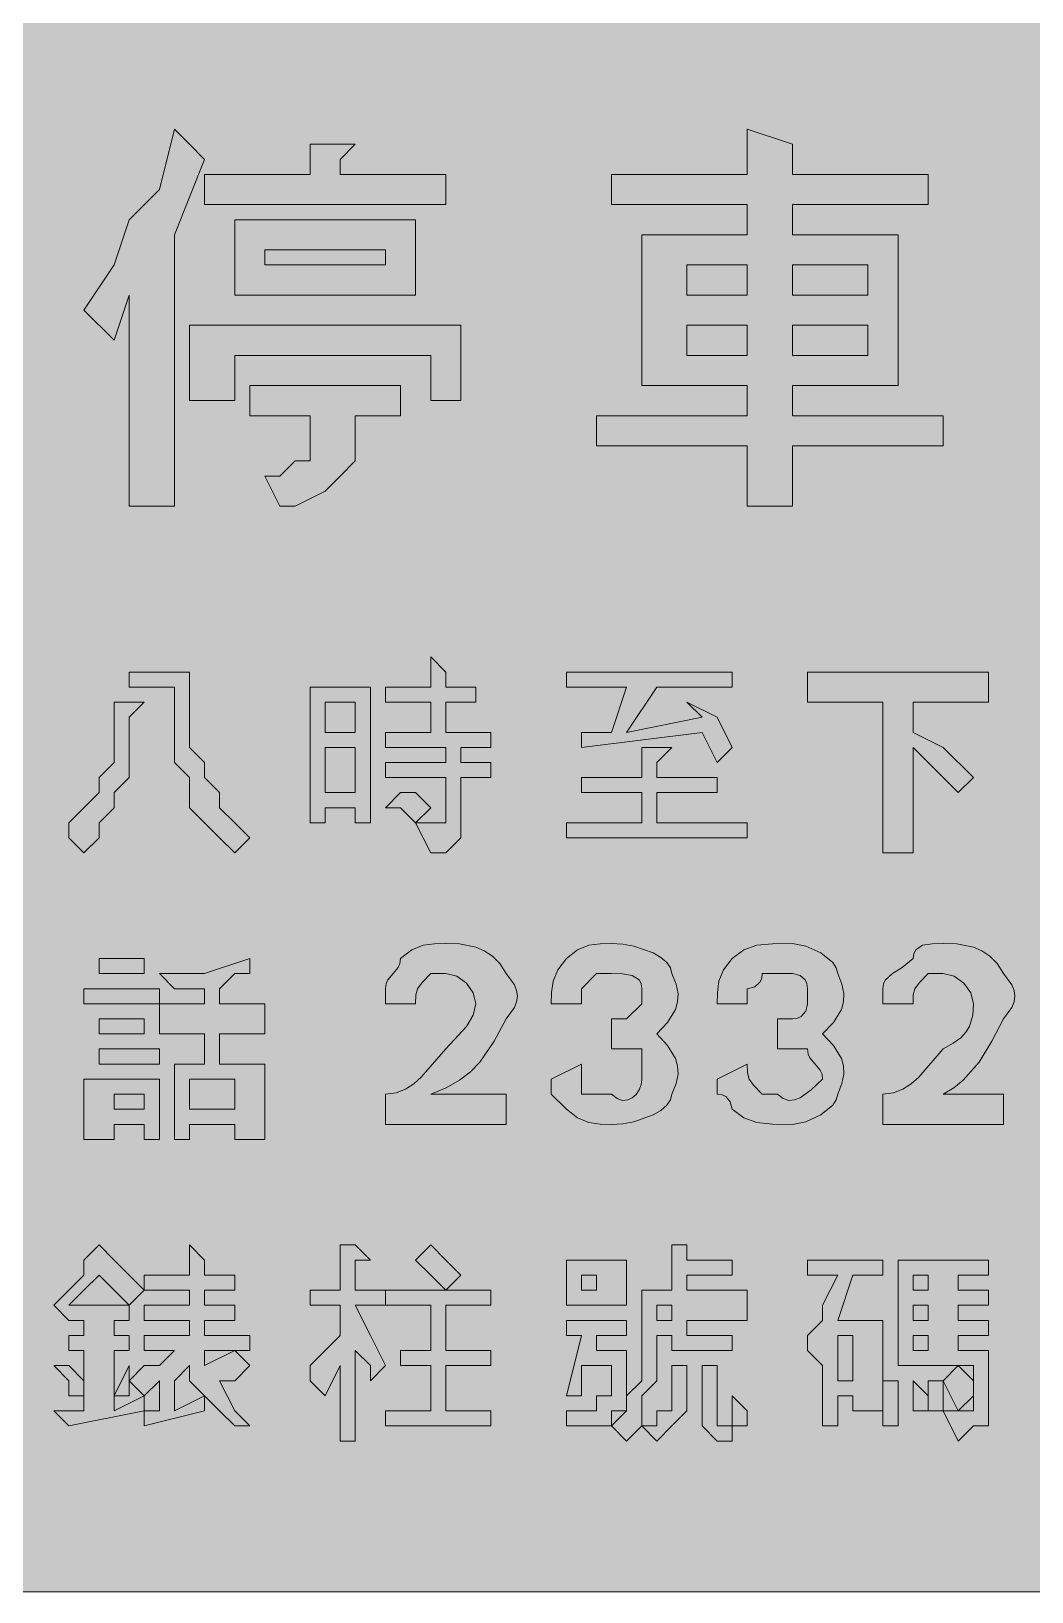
# Model space of a CAD drawing. Header units: metres. Extents: x 10 to 558, y 12 to 260.
# Drawn here: x 284 to 363.6, y 11.5 to 135.7 of the extents above; entities that cross this region are included whole.
import ezdxf

# ---------------------------------------------------------------- set-up
doc = ezdxf.new("R2010")
doc.units = ezdxf.units.M
doc.layers.add('FILL_BLUE_0000FF', color=7, linetype='Continuous', true_color=0x0000ff)
doc.layers.add('FILL_WHITE_FFFFFF', color=7, linetype='Continuous', true_color=0xffffff)

msp = doc.modelspace()

# ---------------------------------------------------------------- hatches: boundary and pattern name
at = {"layer": 'FILL_BLUE_0000FF', "true_color": 0x0000ff}
h = msp.add_hatch(color=7, dxfattribs=at)
h.dxf.hatch_style = 1
h.paths.add_polyline_path([(551.8, 259.87), (552.54, 259.71), (553.8, 259.17), (554.83, 258.4), (555.75, 257.52), (556.54, 257.02), (557.14, 256.43), (557.56, 255.79), (557.85, 255.12), (558.11, 253.81), (558.15, 252.72), (558.15, 18.72), (558.15, 16.32), (555.75, 13.92), (554.83, 13.04), (553.8, 12.27), (552.54, 11.73), (551.8, 11.57), (550.95, 11.52), (16.95, 11.52), (16.05, 11.54), (15.15, 11.67), (14.25, 12.03), (13.35, 12.72), (12.6, 12.87), (11.83, 13.23), (10.95, 13.92), (10.55, 14.42), (10.26, 15.01), (9.9, 16.32), (9.75, 18.72), (9.75, 252.72), (9.75, 255.12), (9.94, 256), (10.35, 256.77), (10.95, 257.52), (11.83, 258.23), (12.6, 258.72), (13.14, 259.21), (13.3, 259.52), (13.35, 259.92), (16.95, 259.92), (550.95, 259.92), (551.8, 259.87)])
at = {"layer": 'FILL_WHITE_FFFFFF', "true_color": 0xffffff}
h = msp.add_hatch(color=7, dxfattribs=at)
h.dxf.hatch_style = 1
h.paths.add_polyline_path([(295.35, 97.92), (291.75, 97.92), (291.75, 114.72), (290.55, 111.12), (288.15, 113.52), (290.55, 117.12), (291.75, 120.72), (294.15, 123.12), (295.35, 127.92), (296.55, 126.72), (297.75, 125.52), (295.35, 119.52), (295.35, 97.92)])
h = msp.add_hatch(color=7, dxfattribs=at)
h.dxf.hatch_style = 1
h.paths.add_polyline_path([(308.55, 126.72), (309.75, 126.72), (308.55, 125.52), (308.55, 124.32), (316.95, 124.32), (316.95, 121.92), (297.75, 121.92), (297.75, 124.32), (306.15, 124.32), (306.15, 126.72), (308.55, 126.72)])
h = msp.add_hatch(color=7, dxfattribs=at)
h.dxf.hatch_style = 1
h.paths.add_polyline_path([(344.55, 124.32), (355.35, 124.32), (355.35, 121.92), (344.55, 121.92), (344.55, 119.52), (352.95, 119.52), (352.95, 107.52), (344.55, 107.52), (344.55, 105.12), (356.55, 105.12), (356.55, 102.72), (344.55, 102.72), (344.55, 97.92), (340.95, 97.92), (340.95, 102.72), (328.95, 102.72), (328.95, 105.12), (340.95, 105.12), (340.95, 107.52), (332.55, 107.52), (332.55, 119.52), (340.95, 119.52), (340.95, 121.92), (330.15, 121.92), (330.15, 124.32), (340.95, 124.32), (340.95, 127.92), (344.55, 126.72), (344.55, 125.52), (344.55, 124.32)])
h.paths.add_polyline_path([(340.95, 114.72), (340.95, 117.12), (336.15, 117.12), (336.15, 114.72), (340.95, 114.72)], flags=16)
h.paths.add_polyline_path([(336.15, 109.92), (340.95, 109.92), (340.95, 112.32), (336.15, 112.32), (336.15, 109.92)], flags=16)
h.paths.add_polyline_path([(344.55, 117.12), (344.55, 114.72), (350.55, 114.72), (350.55, 117.12), (344.55, 117.12)], flags=16)
h.paths.add_polyline_path([(350.55, 112.32), (344.55, 112.32), (344.55, 109.92), (350.55, 109.92), (350.55, 112.32)], flags=16)
h = msp.add_hatch(color=7, dxfattribs=at)
h.dxf.hatch_style = 1
h.paths.add_polyline_path([(314.55, 114.72), (300.15, 114.72), (300.15, 120.72), (314.55, 120.72), (314.55, 114.72)])
h.paths.add_polyline_path([(312.15, 118.32), (302.55, 118.32), (302.55, 117.12), (312.15, 117.12), (312.15, 118.32)], flags=16)
h = msp.add_hatch(color=7, dxfattribs=at)
h.dxf.hatch_style = 1
h.paths.add_polyline_path([(318.15, 112.32), (318.15, 106.32), (315.75, 106.32), (315.75, 109.92), (300.15, 109.92), (300.15, 106.32), (296.55, 106.32), (296.55, 112.32), (318.15, 112.32)])
h = msp.add_hatch(color=7, dxfattribs=at)
h.dxf.hatch_style = 1
h.paths.add_polyline_path([(313.35, 107.52), (313.35, 105.12), (309.75, 105.12), (309.75, 102.72), (309.75, 101.52), (308.55, 100.32), (307.35, 99.12), (304.95, 97.92), (303.75, 97.92), (302.55, 100.32), (303.75, 100.32), (304.95, 101.52), (306.15, 101.52), (306.15, 102.72), (306.15, 105.12), (301.35, 105.12), (301.35, 107.52), (313.35, 107.52)])
h = msp.add_hatch(color=7, dxfattribs=at)
h.dxf.hatch_style = 1
h.paths.add_polyline_path([(315.75, 82.32), (312.15, 82.32), (312.15, 83.52), (315.75, 83.52), (315.75, 85.92), (316.95, 84.72), (316.95, 83.52), (319.35, 83.52), (319.35, 82.32), (316.95, 82.32), (316.95, 79.92), (320.55, 79.92), (320.55, 78.72), (318.15, 78.72), (318.15, 77.52), (320.55, 77.52), (320.55, 76.32), (318.15, 76.32), (318.15, 72.72), (318.15, 71.52), (316.95, 70.32), (315.75, 70.32), (314.55, 72.72), (315.75, 72.72), (316.95, 72.72), (316.95, 76.32), (312.15, 76.32), (312.15, 77.52), (316.95, 77.52), (316.95, 78.72), (312.15, 78.72), (312.15, 79.92), (315.75, 79.92), (315.75, 82.32)])
h = msp.add_hatch(color=7, dxfattribs=at)
h.dxf.hatch_style = 1
h.paths.add_polyline_path([(296.55, 84.72), (296.55, 82.32), (296.55, 79.92), (296.55, 78.72), (297.75, 77.52), (297.75, 76.32), (298.95, 75.12), (298.95, 73.92), (300.15, 72.72), (301.35, 71.52), (300.15, 70.32), (298.95, 71.52), (297.75, 72.72), (296.55, 73.92), (296.55, 76.32), (295.35, 77.52), (295.35, 78.72), (295.35, 79.92), (295.35, 81.12), (295.35, 83.52), (291.75, 83.52), (291.75, 84.72), (296.55, 84.72)])
h = msp.add_hatch(color=7, dxfattribs=at)
h.dxf.hatch_style = 1
h.paths.add_polyline_path([(326.55, 84.72), (339.75, 84.72), (339.75, 83.52), (333.75, 83.52), (331.35, 79.92), (337.35, 81.12), (336.15, 82.32), (338.55, 81.12), (339.75, 78.72), (338.55, 77.52), (337.35, 79.92), (327.75, 78.72), (327.75, 79.92), (330.15, 79.92), (331.35, 83.52), (326.55, 83.52), (326.55, 84.72)])
h = msp.add_hatch(color=7, dxfattribs=at)
h.dxf.hatch_style = 1
h.paths.add_polyline_path([(360.15, 84.72), (360.15, 82.32), (354.15, 82.32), (354.15, 79.92), (356.55, 78.72), (358.95, 76.32), (357.75, 75.12), (355.35, 77.52), (354.15, 78.72), (354.15, 70.32), (351.75, 70.32), (351.75, 82.32), (345.75, 82.32), (345.75, 84.72), (360.15, 84.72)])
h = msp.add_hatch(color=7, dxfattribs=at)
h.dxf.hatch_style = 1
h.paths.add_polyline_path([(309.75, 72.72), (309.75, 73.92), (307.35, 73.92), (307.35, 72.72), (306.15, 72.72), (306.15, 83.52), (310.95, 83.52), (310.95, 72.72), (309.75, 72.72)])
h.paths.add_polyline_path([(307.35, 82.32), (307.35, 79.92), (309.75, 79.92), (309.75, 82.32), (307.35, 82.32)], flags=16)
h.paths.add_polyline_path([(309.75, 78.72), (307.35, 78.72), (307.35, 75.12), (309.75, 75.12), (309.75, 78.72)], flags=16)
h = msp.add_hatch(color=7, dxfattribs=at)
h.dxf.hatch_style = 1
h.paths.add_polyline_path([(286.95, 72.72), (288.15, 73.92), (289.35, 75.12), (289.35, 76.32), (290.55, 77.52), (290.55, 78.72), (290.55, 81.12), (290.55, 82.32), (291.75, 82.32), (292.95, 82.32), (291.75, 81.12), (291.75, 79.92), (291.75, 78.72), (291.75, 76.32), (290.55, 75.12), (290.55, 73.92), (289.35, 72.72), (289.35, 71.52), (288.15, 70.32), (286.95, 71.52), (286.95, 72.72)])
h = msp.add_hatch(color=7, dxfattribs=at)
h.dxf.hatch_style = 1
h.paths.add_polyline_path([(326.55, 72.72), (332.55, 72.72), (332.55, 75.12), (327.75, 75.12), (327.75, 76.32), (332.55, 76.32), (332.55, 78.72), (333.75, 78.72), (334.95, 78.72), (333.75, 77.52), (333.75, 76.32), (338.55, 76.32), (338.55, 75.12), (333.75, 75.12), (333.75, 72.72), (340.95, 72.72), (340.95, 71.52), (326.55, 71.52), (326.55, 72.72)])
h = msp.add_hatch(color=7, dxfattribs=at)
h.dxf.hatch_style = 1
h.paths.add_polyline_path([(314.55, 75.12), (315.75, 73.92), (314.55, 72.72), (313.35, 73.92), (312.15, 73.92), (313.35, 75.12), (314.55, 75.12)])
h = msp.add_hatch(color=7, dxfattribs=at)
h.dxf.hatch_style = 1
h.paths.add_polyline_path([(312.15, 58.32), (312.15, 59.52), (312.2, 59.92), (312.34, 60.23), (312.75, 60.72), (313.16, 61.21), (313.3, 61.52), (313.35, 61.92), (314.25, 62.61), (315.15, 62.97), (316.05, 63.1), (316.95, 63.12), (318.04, 63.08), (319.35, 62.82), (320.02, 62.53), (320.66, 62.11), (321.25, 61.51), (321.75, 60.72), (322.42, 59.82), (322.59, 59.37), (322.65, 58.92), (322.59, 58.47), (322.42, 58.02), (321.75, 57.12), (320.81, 55.34), (319.65, 53.67), (318.91, 52.91), (318.04, 52.23), (316.99, 51.62), (315.75, 51.12), (321.75, 51.12), (321.75, 48.72), (312.15, 48.72), (312.15, 51.12), (313, 51.23), (313.74, 51.51), (314.41, 51.94), (315, 52.47), (316.95, 54.72), (318.6, 56.52), (319.14, 57.42), (319.35, 58.32), (319.14, 59.2), (318.6, 59.97), (317.83, 60.51), (316.95, 60.72), (315.75, 60.72), (315.06, 60.01), (314.7, 59.52), (314.57, 59.03), (314.55, 58.32), (312.15, 58.32)])
h = msp.add_hatch(color=7, dxfattribs=at)
h.dxf.hatch_style = 1
h.paths.add_polyline_path([(332.55, 54.72), (331.35, 54.72), (330.15, 54.72), (330.15, 57.12), (331.35, 57.12), (332.55, 58.32), (332.55, 59.52), (332.5, 59.92), (332.34, 60.21), (331.8, 60.57), (331.03, 60.7), (330.15, 60.72), (328.95, 60.72), (327.75, 59.52), (327.75, 58.32), (325.35, 58.32), (325.37, 59.22), (325.5, 60.12), (325.86, 61.02), (326.55, 61.92), (327.45, 62.61), (328.35, 62.97), (329.25, 63.1), (330.15, 63.12), (331.05, 63.07), (331.91, 62.91), (333.45, 62.37), (334.06, 62.01), (334.54, 61.6), (334.84, 61.17), (334.95, 60.72), (335.29, 59.87), (335.44, 59.13), (335.41, 58.46), (335.25, 57.87), (334.61, 56.84), (333.75, 55.92), (334.61, 55), (335.25, 53.97), (335.41, 53.38), (335.44, 52.71), (335.29, 51.97), (334.95, 51.12), (334.84, 50.67), (334.54, 50.24), (334.06, 49.83), (333.45, 49.47), (331.91, 48.93), (331.05, 48.77), (330.15, 48.72), (329.25, 48.74), (328.35, 48.87), (327.45, 49.23), (326.55, 49.92), (325.35, 51.12), (325.35, 52.32), (327.75, 53.52), (327.75, 51.12), (330.15, 51.12), (330.6, 50.78), (331.03, 50.63), (331.44, 50.66), (331.8, 50.82), (332.11, 51.1), (332.34, 51.46), (332.5, 51.87), (332.55, 52.32), (332.55, 54.72)])
h = msp.add_hatch(color=7, dxfattribs=at)
h.dxf.hatch_style = 1
h.paths.add_polyline_path([(346.9, 52.72), (346.76, 53.03), (346.35, 53.52), (345.94, 54.01), (345.8, 54.32), (345.75, 54.72), (344.55, 54.72), (343.35, 54.72), (343.35, 57.12), (344.55, 57.12), (344.95, 57.17), (345.24, 57.31), (345.6, 57.72), (345.75, 58.32), (345.75, 59.52), (345.7, 59.92), (345.56, 60.21), (345.15, 60.57), (344.55, 60.72), (342.15, 60.72), (342.1, 60.32), (341.96, 60.03), (341.55, 59.67), (340.95, 59.52), (340.95, 58.32), (338.55, 58.32), (338.57, 59.22), (338.7, 60.12), (339.06, 61.02), (339.75, 61.92), (340.67, 62.61), (341.7, 62.97), (342.96, 63.1), (344.55, 63.12), (345.62, 62.91), (346.8, 62.37), (347.76, 61.6), (348.04, 61.17), (348.15, 60.72), (348.49, 59.87), (348.64, 59.13), (348.61, 58.46), (348.45, 57.87), (347.81, 56.84), (346.95, 55.92), (347.81, 55), (348.45, 53.97), (348.61, 53.38), (348.64, 52.71), (348.49, 51.97), (348.15, 51.12), (348.04, 50.67), (347.76, 50.24), (346.8, 49.47), (345.62, 48.93), (344.55, 48.72), (342.96, 48.74), (341.7, 48.87), (340.67, 49.23), (339.75, 49.92), (339.6, 50.52), (339.24, 50.93), (338.95, 51.07), (338.55, 51.12), (338.55, 52.32), (340.95, 53.52), (340.97, 52.81), (341.1, 52.32), (341.46, 51.83), (342.15, 51.12), (343.35, 51.12), (343.8, 50.78), (344.25, 50.63), (344.7, 50.66), (345.15, 50.82), (346.05, 51.46), (346.95, 52.32), (346.9, 52.72)])
h = msp.add_hatch(color=7, dxfattribs=at)
h.dxf.hatch_style = 1
h.paths.add_polyline_path([(351.75, 58.32), (351.75, 59.52), (351.8, 59.92), (351.96, 60.23), (352.5, 60.72), (353.27, 61.21), (354.15, 61.92), (354.2, 62.32), (354.36, 62.61), (354.9, 62.97), (355.67, 63.1), (356.55, 63.12), (357.64, 63.08), (358.95, 62.82), (359.62, 62.53), (360.26, 62.11), (360.85, 61.51), (361.35, 60.72), (362.02, 59.82), (362.19, 59.37), (362.25, 58.92), (362.19, 58.47), (362.02, 58.02), (361.35, 57.12), (360.43, 55.34), (359.4, 53.67), (358.14, 52.23), (357.4, 51.62), (356.55, 51.12), (361.35, 51.12), (361.35, 48.72), (351.75, 48.72), (351.75, 51.12), (352.6, 51.23), (353.34, 51.51), (354.01, 51.94), (354.6, 52.47), (356.55, 54.72), (357.34, 55.17), (357.94, 55.62), (358.36, 56.07), (358.65, 56.52), (358.91, 57.42), (358.95, 58.32), (358.74, 59.2), (358.2, 59.97), (357.43, 60.51), (356.55, 60.72), (355.35, 60.72), (354.66, 60.01), (354.3, 59.52), (354.17, 59.03), (354.15, 58.32), (351.75, 58.32)])
h = msp.add_hatch(color=7, dxfattribs=at)
h.dxf.hatch_style = 1
h.paths.add_polyline_path([(292.95, 61.92), (292.95, 60.72), (289.35, 60.72), (289.35, 61.92), (292.95, 61.92)])
h = msp.add_hatch(color=7, dxfattribs=at)
h.dxf.hatch_style = 1
h.paths.add_polyline_path([(301.35, 61.92), (301.35, 60.72), (300.15, 60.72), (298.95, 59.52), (298.95, 58.32), (302.55, 58.32), (302.55, 55.92), (298.95, 55.92), (298.95, 53.52), (302.55, 53.52), (302.55, 47.52), (300.15, 47.52), (300.15, 48.72), (296.55, 48.72), (296.55, 47.52), (295.35, 47.52), (295.35, 53.52), (297.75, 53.52), (297.75, 55.92), (294.15, 55.92), (294.15, 58.32), (297.75, 58.32), (297.75, 59.52), (295.35, 59.52), (294.15, 60.72), (297.75, 60.72), (301.35, 61.92)])
h.paths.add_polyline_path([(300.15, 52.32), (296.55, 52.32), (296.55, 49.92), (300.15, 49.92), (300.15, 52.32)], flags=16)
h = msp.add_hatch(color=7, dxfattribs=at)
h.dxf.hatch_style = 1
h.paths.add_polyline_path([(294.15, 59.52), (294.15, 58.32), (288.15, 58.32), (288.15, 59.52), (294.15, 59.52)])
h = msp.add_hatch(color=7, dxfattribs=at)
h.dxf.hatch_style = 1
h.paths.add_polyline_path([(292.95, 57.12), (292.95, 55.92), (289.35, 55.92), (289.35, 57.12), (292.95, 57.12)])
h = msp.add_hatch(color=7, dxfattribs=at)
h.dxf.hatch_style = 1
h.paths.add_polyline_path([(294.15, 54.72), (294.15, 53.52), (289.35, 53.52), (289.35, 54.72), (294.15, 54.72)])
h = msp.add_hatch(color=7, dxfattribs=at)
h.dxf.hatch_style = 1
h.paths.add_polyline_path([(294.15, 52.32), (294.15, 47.52), (292.95, 47.52), (292.95, 48.72), (290.55, 48.72), (290.55, 47.52), (288.15, 47.52), (288.15, 52.32), (294.15, 52.32)])
h.paths.add_polyline_path([(292.95, 51.12), (290.55, 51.12), (290.55, 49.92), (292.95, 49.92), (292.95, 51.12)], flags=16)
h = msp.add_hatch(color=7, dxfattribs=at)
h.dxf.hatch_style = 1
h.paths.add_polyline_path([(291.75, 31.92), (291.75, 30.72), (290.55, 30.72), (290.55, 25.92), (292.95, 27.12), (292.95, 25.92), (286.95, 24.72), (285.75, 25.92), (288.15, 25.92), (288.15, 30.72), (286.95, 30.72), (286.95, 31.92), (288.15, 31.92), (288.15, 33.12), (286.95, 33.12), (285.75, 34.32), (286.95, 35.52), (288.15, 36.72), (288.15, 37.92), (289.35, 39.12), (290.55, 37.92), (291.75, 36.72), (292.95, 35.52), (291.75, 34.32), (291.75, 33.12), (290.55, 33.12), (290.55, 31.92), (291.75, 31.92)])
h.paths.add_polyline_path([(290.55, 35.52), (289.35, 36.72), (288.15, 35.52), (286.95, 34.32), (291.75, 34.32), (290.55, 35.52)], flags=16)
h = msp.add_hatch(color=7, dxfattribs=at)
h.dxf.hatch_style = 1
h.paths.add_polyline_path([(292.95, 24.72), (292.95, 25.92), (294.15, 25.92), (294.15, 28.32), (292.95, 27.12), (291.75, 28.32), (292.95, 29.52), (294.15, 29.52), (295.35, 30.72), (292.95, 30.72), (292.95, 31.92), (296.55, 31.92), (296.55, 33.12), (292.95, 33.12), (292.95, 34.32), (296.55, 34.32), (296.55, 35.52), (292.95, 35.52), (292.95, 36.72), (296.55, 36.72), (296.55, 39.12), (297.75, 37.92), (297.75, 36.72), (300.15, 36.72), (300.15, 35.52), (297.75, 35.52), (297.75, 34.32), (300.15, 34.32), (300.15, 33.12), (297.75, 33.12), (297.75, 31.92), (301.35, 31.92), (301.35, 30.72), (300.15, 30.72), (301.35, 29.52), (300.15, 28.32), (298.95, 28.32), (300.15, 25.92), (301.35, 24.72), (300.15, 24.72), (298.95, 25.92), (297.75, 27.12), (297.75, 25.92), (292.95, 24.72)])
h.paths.add_polyline_path([(297.75, 30.72), (297.75, 29.52), (300.15, 30.72), (297.75, 30.72)], flags=16)
h.paths.add_polyline_path([(296.55, 28.32), (296.55, 29.52), (295.35, 28.32), (295.35, 25.92), (297.75, 27.12), (296.55, 28.32)], flags=16)
h = msp.add_hatch(color=7, dxfattribs=at)
h.dxf.hatch_style = 1
h.paths.add_polyline_path([(306.15, 28.32), (306.15, 29.52), (307.35, 30.72), (308.55, 31.92), (308.55, 34.32), (306.15, 34.32), (306.15, 35.52), (308.55, 35.52), (308.55, 39.12), (309.75, 39.12), (310.95, 37.92), (309.75, 37.92), (309.75, 35.52), (312.15, 35.52), (312.15, 34.32), (309.75, 34.32), (310.95, 31.92), (312.15, 29.52), (310.95, 28.32), (310.95, 29.52), (309.75, 30.72), (309.75, 23.52), (308.55, 23.52), (308.55, 29.52), (307.35, 27.12), (306.15, 28.32)])
h = msp.add_hatch(color=7, dxfattribs=at)
h.dxf.hatch_style = 1
h.paths.add_polyline_path([(316.95, 37.92), (318.15, 36.72), (316.95, 35.52), (315.75, 36.72), (314.55, 37.92), (315.75, 39.12), (316.95, 37.92)])
h = msp.add_hatch(color=7, dxfattribs=at)
h.dxf.hatch_style = 1
h.paths.add_polyline_path([(336.15, 30.72), (334.95, 30.72), (334.95, 31.92), (333.75, 31.92), (333.75, 29.52), (333.75, 28.32), (332.55, 27.12), (332.55, 24.72), (331.35, 23.52), (330.15, 24.72), (331.35, 25.92), (331.35, 27.12), (332.55, 28.32), (332.55, 30.72), (332.55, 35.52), (334.95, 35.52), (334.95, 39.12), (336.15, 39.12), (336.15, 37.92), (339.75, 37.92), (339.75, 36.72), (336.15, 36.72), (336.15, 35.52), (340.95, 35.52), (340.95, 33.12), (338.55, 33.12), (336.15, 33.12), (336.15, 31.92), (337.35, 31.92), (338.55, 31.92), (339.75, 31.92), (339.75, 30.72), (338.55, 30.72), (336.15, 30.72)])
h.paths.add_polyline_path([(334.95, 34.32), (333.75, 34.32), (333.75, 33.12), (334.95, 33.12), (334.95, 34.32)], flags=16)
h = msp.add_hatch(color=7, dxfattribs=at)
h.dxf.hatch_style = 1
h.paths.add_polyline_path([(331.35, 34.32), (326.55, 34.32), (326.55, 37.92), (331.35, 37.92), (331.35, 34.32)])
h.paths.add_polyline_path([(328.95, 36.72), (327.75, 36.72), (327.75, 35.52), (328.95, 35.52), (328.95, 36.72)], flags=16)
h = msp.add_hatch(color=7, dxfattribs=at)
h.dxf.hatch_style = 1
h.paths.add_polyline_path([(346.95, 33.12), (346.95, 34.32), (348.15, 36.72), (345.75, 36.72), (345.75, 37.92), (351.75, 37.92), (351.75, 36.72), (349.35, 36.72), (348.15, 33.12), (351.75, 33.12), (351.75, 25.92), (349.35, 25.92), (349.35, 27.12), (348.15, 27.12), (348.15, 24.72), (346.95, 24.72), (346.95, 29.52), (345.75, 30.72), (345.75, 31.92), (346.95, 33.12)])
h.paths.add_polyline_path([(349.35, 31.92), (348.15, 31.92), (348.15, 28.32), (349.35, 28.32), (349.35, 31.92)], flags=16)
h = msp.add_hatch(color=7, dxfattribs=at)
h.dxf.hatch_style = 1
h.paths.add_polyline_path([(357.75, 35.52), (360.15, 35.52), (360.15, 34.32), (357.75, 34.32), (357.75, 33.12), (360.15, 33.12), (360.15, 31.92), (357.75, 31.92), (357.75, 30.72), (360.15, 30.72), (360.15, 29.52), (360.15, 28.32), (360.15, 27.12), (360.15, 25.92), (360.15, 24.72), (358.95, 24.72), (357.75, 23.52), (356.55, 25.92), (357.75, 25.92), (358.95, 25.92), (358.95, 27.12), (358.95, 28.32), (358.95, 29.52), (354.15, 29.52), (352.95, 29.52), (352.95, 37.92), (360.15, 37.92), (360.15, 36.72), (357.75, 36.72), (357.75, 35.52)])
h.paths.add_polyline_path([(354.15, 30.72), (355.35, 30.72), (355.35, 31.92), (354.15, 31.92), (354.15, 30.72)], flags=16)
h.paths.add_polyline_path([(354.15, 36.72), (354.15, 35.52), (355.35, 35.52), (355.35, 36.72), (354.15, 36.72)], flags=16)
h.paths.add_polyline_path([(355.35, 34.32), (354.15, 34.32), (354.15, 33.12), (355.35, 33.12), (355.35, 34.32)], flags=16)
h = msp.add_hatch(color=7, dxfattribs=at)
h.dxf.hatch_style = 1
h.paths.add_polyline_path([(320.55, 35.52), (320.55, 34.32), (316.95, 34.32), (316.95, 30.72), (320.55, 30.72), (320.55, 29.52), (316.95, 29.52), (316.95, 25.92), (320.55, 25.92), (320.55, 24.72), (312.15, 24.72), (312.15, 25.92), (315.75, 25.92), (315.75, 29.52), (313.35, 29.52), (313.35, 30.72), (315.75, 30.72), (315.75, 34.32), (312.15, 34.32), (312.15, 35.52), (320.55, 35.52)])
h = msp.add_hatch(color=7, dxfattribs=at)
h.dxf.hatch_style = 1
h.paths.add_polyline_path([(331.35, 33.12), (331.35, 31.92), (328.95, 31.92), (328.95, 30.72), (331.35, 30.72), (331.35, 29.52), (331.35, 28.32), (331.35, 27.12), (331.35, 25.92), (330.15, 25.92), (330.15, 24.72), (328.95, 24.72), (327.75, 24.72), (326.55, 24.72), (326.55, 25.92), (327.75, 25.92), (328.95, 25.92), (328.95, 27.12), (330.15, 27.12), (330.15, 28.32), (330.15, 29.52), (327.75, 29.52), (327.75, 27.12), (326.55, 27.12), (327.75, 31.92), (326.55, 31.92), (326.55, 33.12), (331.35, 33.12)])
h = msp.add_hatch(color=7, dxfattribs=at)
h.dxf.hatch_style = 1
h.paths.add_polyline_path([(288.15, 28.32), (288.15, 27.12), (286.95, 27.12), (286.95, 28.32), (285.75, 29.52), (286.95, 29.52), (288.15, 28.32)])
h = msp.add_hatch(color=7, dxfattribs=at)
h.dxf.hatch_style = 1
h.paths.add_polyline_path([(290.55, 27.12), (291.75, 29.52), (291.75, 27.12), (290.55, 27.12)])
h = msp.add_hatch(color=7, dxfattribs=at)
h.dxf.hatch_style = 1
h.paths.add_polyline_path([(333.75, 24.72), (333.75, 25.92), (334.95, 25.92), (334.95, 27.12), (334.95, 29.52), (336.15, 29.52), (336.15, 27.12), (336.15, 25.92), (334.95, 24.72), (333.75, 23.52), (332.55, 24.72), (333.75, 24.72)])
h = msp.add_hatch(color=7, dxfattribs=at)
h.dxf.hatch_style = 1
h.paths.add_polyline_path([(337.35, 24.72), (337.35, 25.92), (337.35, 29.52), (338.55, 29.52), (338.55, 28.32), (338.55, 25.92), (338.55, 24.72), (339.75, 24.72), (339.75, 23.52), (338.55, 23.52), (337.35, 24.72)])
h = msp.add_hatch(color=7, dxfattribs=at)
h.dxf.hatch_style = 1
h.paths.add_polyline_path([(356.55, 28.32), (357.75, 29.52), (358.95, 28.32), (358.95, 27.12), (357.75, 25.92), (356.55, 28.32)])
h = msp.add_hatch(color=7, dxfattribs=at)
h.dxf.hatch_style = 1
h.paths.add_polyline_path([(351.75, 28.32), (352.95, 28.32), (352.95, 27.12), (352.95, 24.72), (351.75, 24.72), (351.75, 28.32)])
h = msp.add_hatch(color=7, dxfattribs=at)
h.dxf.hatch_style = 1
h.paths.add_polyline_path([(354.15, 28.32), (355.35, 27.12), (355.35, 25.92), (354.15, 25.92), (354.15, 28.32)])
h = msp.add_hatch(color=7, dxfattribs=at)
h.dxf.hatch_style = 1
h.paths.add_polyline_path([(355.35, 28.32), (356.55, 28.32), (356.55, 27.12), (356.55, 25.92), (355.35, 25.92), (355.35, 28.32)])
h = msp.add_hatch(color=7, dxfattribs=at)
h.dxf.hatch_style = 1
h.paths.add_polyline_path([(340.95, 25.92), (340.95, 24.72), (339.75, 24.72), (339.75, 25.92), (339.75, 27.12), (340.95, 25.92)])

# ---------------------------------------------------------------- linework, layer by layer
at = {"layer": 'FILL_BLUE_0000FF', "lineweight": 0, "true_color": 0x0000ff}
msp.add_lwpolyline([(16.95, 259.92), (550.95, 259.92), (551.8, 259.87), (552.54, 259.71), (553.8, 259.17), (554.83, 258.4), (555.75, 257.52), (556.54, 257.02), (557.14, 256.43), (557.56, 255.79), (557.85, 255.12), (558.11, 253.81), (558.15, 252.72), (558.15, 18.72), (558.15, 16.32), (555.75, 13.92), (554.83, 13.04), (553.8, 12.27), (552.54, 11.73), (551.8, 11.57), (550.95, 11.52), (16.95, 11.52)], dxfattribs=at)
at = {"layer": 'FILL_WHITE_FFFFFF', "lineweight": 0, "true_color": 0xffffff}
for points in [[(295.35, 97.92), (291.75, 97.92), (291.75, 114.72), (290.55, 111.12), (288.15, 113.52), (290.55, 117.12), (291.75, 120.72), (294.15, 123.12), (295.35, 127.92), (296.55, 126.72), (297.75, 125.52), (295.35, 119.52)], [(308.55, 126.72), (309.75, 126.72), (308.55, 125.52), (308.55, 124.32), (316.95, 124.32), (316.95, 121.92), (297.75, 121.92), (297.75, 124.32), (306.15, 124.32), (306.15, 126.72)], [(344.55, 124.32), (355.35, 124.32), (355.35, 121.92), (344.55, 121.92), (344.55, 119.52), (352.95, 119.52), (352.95, 107.52), (344.55, 107.52), (344.55, 105.12), (356.55, 105.12), (356.55, 102.72), (344.55, 102.72), (344.55, 97.92), (340.95, 97.92), (340.95, 102.72), (328.95, 102.72), (328.95, 105.12), (340.95, 105.12), (340.95, 107.52), (332.55, 107.52), (332.55, 119.52), (340.95, 119.52), (340.95, 121.92), (330.15, 121.92), (330.15, 124.32), (340.95, 124.32), (340.95, 127.92), (344.55, 126.72), (344.55, 125.52)], [(314.55, 114.72), (300.15, 114.72), (300.15, 120.72), (314.55, 120.72)], [(312.15, 118.32), (302.55, 118.32), (302.55, 117.12), (312.15, 117.12)], [(340.95, 114.72), (340.95, 117.12), (336.15, 117.12), (336.15, 114.72)], [(344.55, 117.12), (344.55, 114.72), (350.55, 114.72), (350.55, 117.12)], [(318.15, 112.32), (318.15, 106.32), (315.75, 106.32), (315.75, 109.92), (300.15, 109.92), (300.15, 106.32), (296.55, 106.32), (296.55, 112.32)], [(336.15, 109.92), (340.95, 109.92), (340.95, 112.32), (336.15, 112.32)], [(350.55, 112.32), (344.55, 112.32), (344.55, 109.92), (350.55, 109.92)], [(313.35, 107.52), (313.35, 105.12), (309.75, 105.12), (309.75, 102.72), (309.75, 101.52), (308.55, 100.32), (307.35, 99.12), (304.95, 97.92), (303.75, 97.92), (302.55, 100.32), (303.75, 100.32), (304.95, 101.52), (306.15, 101.52), (306.15, 102.72), (306.15, 105.12), (301.35, 105.12), (301.35, 107.52)], [(315.75, 82.32), (312.15, 82.32), (312.15, 83.52), (315.75, 83.52), (315.75, 85.92), (316.95, 84.72), (316.95, 83.52), (319.35, 83.52), (319.35, 82.32), (316.95, 82.32), (316.95, 79.92), (320.55, 79.92), (320.55, 78.72), (318.15, 78.72), (318.15, 77.52), (320.55, 77.52), (320.55, 76.32), (318.15, 76.32), (318.15, 72.72), (318.15, 71.52), (316.95, 70.32), (315.75, 70.32), (314.55, 72.72), (315.75, 72.72), (316.95, 72.72), (316.95, 76.32), (312.15, 76.32), (312.15, 77.52), (316.95, 77.52), (316.95, 78.72), (312.15, 78.72), (312.15, 79.92), (315.75, 79.92)], [(296.55, 84.72), (296.55, 82.32), (296.55, 79.92), (296.55, 78.72), (297.75, 77.52), (297.75, 76.32), (298.95, 75.12), (298.95, 73.92), (300.15, 72.72), (301.35, 71.52), (300.15, 70.32), (298.95, 71.52), (297.75, 72.72), (296.55, 73.92), (296.55, 76.32), (295.35, 77.52), (295.35, 78.72), (295.35, 79.92), (295.35, 81.12), (295.35, 83.52), (291.75, 83.52), (291.75, 84.72)], [(326.55, 84.72), (339.75, 84.72), (339.75, 83.52), (333.75, 83.52), (331.35, 79.92), (337.35, 81.12), (336.15, 82.32), (338.55, 81.12), (339.75, 78.72), (338.55, 77.52), (337.35, 79.92), (327.75, 78.72), (327.75, 79.92), (330.15, 79.92), (331.35, 83.52), (326.55, 83.52)], [(360.15, 84.72), (360.15, 82.32), (354.15, 82.32), (354.15, 79.92), (356.55, 78.72), (358.95, 76.32), (357.75, 75.12), (355.35, 77.52), (354.15, 78.72), (354.15, 70.32), (351.75, 70.32), (351.75, 82.32), (345.75, 82.32), (345.75, 84.72)], [(309.75, 72.72), (309.75, 73.92), (307.35, 73.92), (307.35, 72.72), (306.15, 72.72), (306.15, 83.52), (310.95, 83.52), (310.95, 72.72)], [(286.95, 72.72), (288.15, 73.92), (289.35, 75.12), (289.35, 76.32), (290.55, 77.52), (290.55, 78.72), (290.55, 81.12), (290.55, 82.32), (291.75, 82.32), (292.95, 82.32), (291.75, 81.12), (291.75, 79.92), (291.75, 78.72), (291.75, 76.32), (290.55, 75.12), (290.55, 73.92), (289.35, 72.72), (289.35, 71.52), (288.15, 70.32), (286.95, 71.52)], [(307.35, 82.32), (307.35, 79.92), (309.75, 79.92), (309.75, 82.32)], [(309.75, 78.72), (307.35, 78.72), (307.35, 75.12), (309.75, 75.12)], [(326.55, 72.72), (332.55, 72.72), (332.55, 75.12), (327.75, 75.12), (327.75, 76.32), (332.55, 76.32), (332.55, 78.72), (333.75, 78.72), (334.95, 78.72), (333.75, 77.52), (333.75, 76.32), (338.55, 76.32), (338.55, 75.12), (333.75, 75.12), (333.75, 72.72), (340.95, 72.72), (340.95, 71.52), (326.55, 71.52)], [(314.55, 75.12), (315.75, 73.92), (314.55, 72.72), (313.35, 73.92), (312.15, 73.92), (313.35, 75.12)], [(312.15, 58.32), (312.15, 59.52), (312.2, 59.92), (312.34, 60.23), (312.75, 60.72), (313.16, 61.21), (313.3, 61.52), (313.35, 61.92), (314.25, 62.61), (315.15, 62.97), (316.05, 63.1), (316.95, 63.12), (318.04, 63.08), (319.35, 62.82), (320.02, 62.53), (320.66, 62.11), (321.25, 61.51), (321.75, 60.72), (322.42, 59.82), (322.59, 59.37), (322.65, 58.92), (322.59, 58.47), (322.42, 58.02), (321.75, 57.12), (320.81, 55.34), (319.65, 53.67), (318.91, 52.91), (318.04, 52.23), (316.99, 51.62), (315.75, 51.12), (321.75, 51.12), (321.75, 48.72), (312.15, 48.72), (312.15, 51.12), (313, 51.23), (313.74, 51.51), (314.41, 51.94), (315, 52.47), (316.95, 54.72), (318.6, 56.52), (319.14, 57.42), (319.35, 58.32), (319.14, 59.2), (318.6, 59.97), (317.83, 60.51), (316.95, 60.72), (315.75, 60.72), (315.06, 60.01), (314.7, 59.52), (314.57, 59.03), (314.55, 58.32)], [(332.55, 54.72), (331.35, 54.72), (330.15, 54.72), (330.15, 57.12), (331.35, 57.12), (332.55, 58.32), (332.55, 59.52), (332.5, 59.92), (332.34, 60.21), (331.8, 60.57), (331.03, 60.7), (330.15, 60.72), (328.95, 60.72), (327.75, 59.52), (327.75, 58.32), (325.35, 58.32), (325.37, 59.22), (325.5, 60.12), (325.86, 61.02), (326.55, 61.92), (327.45, 62.61), (328.35, 62.97), (329.25, 63.1), (330.15, 63.12), (331.05, 63.07), (331.91, 62.91), (333.45, 62.37), (334.06, 62.01), (334.54, 61.6), (334.84, 61.17), (334.95, 60.72), (335.29, 59.87), (335.44, 59.13), (335.41, 58.46), (335.25, 57.87), (334.61, 56.84), (333.75, 55.92), (334.61, 55), (335.25, 53.97), (335.41, 53.38), (335.44, 52.71), (335.29, 51.97), (334.95, 51.12), (334.84, 50.67), (334.54, 50.24), (334.06, 49.83), (333.45, 49.47), (331.91, 48.93), (331.05, 48.77), (330.15, 48.72), (329.25, 48.74), (328.35, 48.87), (327.45, 49.23), (326.55, 49.92), (325.35, 51.12), (325.35, 52.32), (327.75, 53.52), (327.75, 51.12), (330.15, 51.12), (330.6, 50.78), (331.03, 50.63), (331.44, 50.66), (331.8, 50.82), (332.11, 51.1), (332.34, 51.46), (332.5, 51.87), (332.55, 52.32)], [(346.9, 52.72), (346.76, 53.03), (346.35, 53.52), (345.94, 54.01), (345.8, 54.32), (345.75, 54.72), (344.55, 54.72), (343.35, 54.72), (343.35, 57.12), (344.55, 57.12), (344.95, 57.17), (345.24, 57.31), (345.6, 57.72), (345.75, 58.32), (345.75, 59.52), (345.7, 59.92), (345.56, 60.21), (345.15, 60.57), (344.55, 60.72), (342.15, 60.72), (342.1, 60.32), (341.96, 60.03), (341.55, 59.67), (340.95, 59.52), (340.95, 58.32), (338.55, 58.32), (338.57, 59.22), (338.7, 60.12), (339.06, 61.02), (339.75, 61.92), (340.67, 62.61), (341.7, 62.97), (342.96, 63.1), (344.55, 63.12), (345.62, 62.91), (346.8, 62.37), (347.76, 61.6), (348.04, 61.17), (348.15, 60.72), (348.49, 59.87), (348.64, 59.13), (348.61, 58.46), (348.45, 57.87), (347.81, 56.84), (346.95, 55.92), (347.81, 55), (348.45, 53.97), (348.61, 53.38), (348.64, 52.71), (348.49, 51.97), (348.15, 51.12), (348.04, 50.67), (347.76, 50.24), (346.8, 49.47), (345.62, 48.93), (344.55, 48.72), (342.96, 48.74), (341.7, 48.87), (340.67, 49.23), (339.75, 49.92), (339.6, 50.52), (339.24, 50.93), (338.95, 51.07), (338.55, 51.12), (338.55, 52.32), (340.95, 53.52), (340.97, 52.81), (341.1, 52.32), (341.46, 51.83), (342.15, 51.12), (343.35, 51.12), (343.8, 50.78), (344.25, 50.63), (344.7, 50.66), (345.15, 50.82), (346.05, 51.46), (346.95, 52.32)], [(351.75, 58.32), (351.75, 59.52), (351.8, 59.92), (351.96, 60.23), (352.5, 60.72), (353.27, 61.21), (354.15, 61.92), (354.2, 62.32), (354.36, 62.61), (354.9, 62.97), (355.67, 63.1), (356.55, 63.12), (357.64, 63.08), (358.95, 62.82), (359.62, 62.53), (360.26, 62.11), (360.85, 61.51), (361.35, 60.72), (362.02, 59.82), (362.19, 59.37), (362.25, 58.92), (362.19, 58.47), (362.02, 58.02), (361.35, 57.12), (360.43, 55.34), (359.4, 53.67), (358.14, 52.23), (357.4, 51.62), (356.55, 51.12), (361.35, 51.12), (361.35, 48.72), (351.75, 48.72), (351.75, 51.12), (352.6, 51.23), (353.34, 51.51), (354.01, 51.94), (354.6, 52.47), (356.55, 54.72), (357.34, 55.17), (357.94, 55.62), (358.36, 56.07), (358.65, 56.52), (358.91, 57.42), (358.95, 58.32), (358.74, 59.2), (358.2, 59.97), (357.43, 60.51), (356.55, 60.72), (355.35, 60.72), (354.66, 60.01), (354.3, 59.52), (354.17, 59.03), (354.15, 58.32)], [(292.95, 61.92), (292.95, 60.72), (289.35, 60.72), (289.35, 61.92)], [(301.35, 61.92), (301.35, 60.72), (300.15, 60.72), (298.95, 59.52), (298.95, 58.32), (302.55, 58.32), (302.55, 55.92), (298.95, 55.92), (298.95, 53.52), (302.55, 53.52), (302.55, 47.52), (300.15, 47.52), (300.15, 48.72), (296.55, 48.72), (296.55, 47.52), (295.35, 47.52), (295.35, 53.52), (297.75, 53.52), (297.75, 55.92), (294.15, 55.92), (294.15, 58.32), (297.75, 58.32), (297.75, 59.52), (295.35, 59.52), (294.15, 60.72), (297.75, 60.72)], [(294.15, 59.52), (294.15, 58.32), (288.15, 58.32), (288.15, 59.52)], [(292.95, 57.12), (292.95, 55.92), (289.35, 55.92), (289.35, 57.12)], [(294.15, 54.72), (294.15, 53.52), (289.35, 53.52), (289.35, 54.72)], [(294.15, 52.32), (294.15, 47.52), (292.95, 47.52), (292.95, 48.72), (290.55, 48.72), (290.55, 47.52), (288.15, 47.52), (288.15, 52.32)], [(300.15, 52.32), (296.55, 52.32), (296.55, 49.92), (300.15, 49.92)], [(292.95, 51.12), (290.55, 51.12), (290.55, 49.92), (292.95, 49.92)], [(291.75, 31.92), (291.75, 30.72), (290.55, 30.72), (290.55, 25.92), (292.95, 27.12), (292.95, 25.92), (286.95, 24.72), (285.75, 25.92), (288.15, 25.92), (288.15, 30.72), (286.95, 30.72), (286.95, 31.92), (288.15, 31.92), (288.15, 33.12), (286.95, 33.12), (285.75, 34.32), (286.95, 35.52), (288.15, 36.72), (288.15, 37.92), (289.35, 39.12), (290.55, 37.92), (291.75, 36.72), (292.95, 35.52), (291.75, 34.32), (291.75, 33.12), (290.55, 33.12), (290.55, 31.92)], [(292.95, 24.72), (292.95, 25.92), (294.15, 25.92), (294.15, 28.32), (292.95, 27.12), (291.75, 28.32), (292.95, 29.52), (294.15, 29.52), (295.35, 30.72), (292.95, 30.72), (292.95, 31.92), (296.55, 31.92), (296.55, 33.12), (292.95, 33.12), (292.95, 34.32), (296.55, 34.32), (296.55, 35.52), (292.95, 35.52), (292.95, 36.72), (296.55, 36.72), (296.55, 39.12), (297.75, 37.92), (297.75, 36.72), (300.15, 36.72), (300.15, 35.52), (297.75, 35.52), (297.75, 34.32), (300.15, 34.32), (300.15, 33.12), (297.75, 33.12), (297.75, 31.92), (301.35, 31.92), (301.35, 30.72), (300.15, 30.72), (301.35, 29.52), (300.15, 28.32), (298.95, 28.32), (300.15, 25.92), (301.35, 24.72), (300.15, 24.72), (298.95, 25.92), (297.75, 27.12), (297.75, 25.92)], [(306.15, 28.32), (306.15, 29.52), (307.35, 30.72), (308.55, 31.92), (308.55, 34.32), (306.15, 34.32), (306.15, 35.52), (308.55, 35.52), (308.55, 39.12), (309.75, 39.12), (310.95, 37.92), (309.75, 37.92), (309.75, 35.52), (312.15, 35.52), (312.15, 34.32), (309.75, 34.32), (310.95, 31.92), (312.15, 29.52), (310.95, 28.32), (310.95, 29.52), (309.75, 30.72), (309.75, 23.52), (308.55, 23.52), (308.55, 29.52), (307.35, 27.12)], [(316.95, 37.92), (318.15, 36.72), (316.95, 35.52), (315.75, 36.72), (314.55, 37.92), (315.75, 39.12)], [(336.15, 30.72), (334.95, 30.72), (334.95, 31.92), (333.75, 31.92), (333.75, 29.52), (333.75, 28.32), (332.55, 27.12), (332.55, 24.72), (331.35, 23.52), (330.15, 24.72), (331.35, 25.92), (331.35, 27.12), (332.55, 28.32), (332.55, 30.72), (332.55, 35.52), (334.95, 35.52), (334.95, 39.12), (336.15, 39.12), (336.15, 37.92), (339.75, 37.92), (339.75, 36.72), (336.15, 36.72), (336.15, 35.52), (340.95, 35.52), (340.95, 33.12), (338.55, 33.12), (336.15, 33.12), (336.15, 31.92), (337.35, 31.92), (338.55, 31.92), (339.75, 31.92), (339.75, 30.72), (338.55, 30.72)], [(331.35, 34.32), (326.55, 34.32), (326.55, 37.92), (331.35, 37.92)], [(346.95, 33.12), (346.95, 34.32), (348.15, 36.72), (345.75, 36.72), (345.75, 37.92), (351.75, 37.92), (351.75, 36.72), (349.35, 36.72), (348.15, 33.12), (351.75, 33.12), (351.75, 25.92), (349.35, 25.92), (349.35, 27.12), (348.15, 27.12), (348.15, 24.72), (346.95, 24.72), (346.95, 29.52), (345.75, 30.72), (345.75, 31.92)], [(357.75, 35.52), (360.15, 35.52), (360.15, 34.32), (357.75, 34.32), (357.75, 33.12), (360.15, 33.12), (360.15, 31.92), (357.75, 31.92), (357.75, 30.72), (360.15, 30.72), (360.15, 29.52), (360.15, 28.32), (360.15, 27.12), (360.15, 25.92), (360.15, 24.72), (358.95, 24.72), (357.75, 23.52), (356.55, 25.92), (357.75, 25.92), (358.95, 25.92), (358.95, 27.12), (358.95, 28.32), (358.95, 29.52), (354.15, 29.52), (352.95, 29.52), (352.95, 37.92), (360.15, 37.92), (360.15, 36.72), (357.75, 36.72)], [(290.55, 35.52), (289.35, 36.72), (288.15, 35.52), (286.95, 34.32), (291.75, 34.32)], [(328.95, 36.72), (327.75, 36.72), (327.75, 35.52), (328.95, 35.52)], [(354.15, 36.72), (354.15, 35.52), (355.35, 35.52), (355.35, 36.72)], [(320.55, 35.52), (320.55, 34.32), (316.95, 34.32), (316.95, 30.72), (320.55, 30.72), (320.55, 29.52), (316.95, 29.52), (316.95, 25.92), (320.55, 25.92), (320.55, 24.72), (312.15, 24.72), (312.15, 25.92), (315.75, 25.92), (315.75, 29.52), (313.35, 29.52), (313.35, 30.72), (315.75, 30.72), (315.75, 34.32), (312.15, 34.32), (312.15, 35.52)], [(334.95, 34.32), (333.75, 34.32), (333.75, 33.12), (334.95, 33.12)], [(355.35, 34.32), (354.15, 34.32), (354.15, 33.12), (355.35, 33.12)], [(331.35, 33.12), (331.35, 31.92), (328.95, 31.92), (328.95, 30.72), (331.35, 30.72), (331.35, 29.52), (331.35, 28.32), (331.35, 27.12), (331.35, 25.92), (330.15, 25.92), (330.15, 24.72), (328.95, 24.72), (327.75, 24.72), (326.55, 24.72), (326.55, 25.92), (327.75, 25.92), (328.95, 25.92), (328.95, 27.12), (330.15, 27.12), (330.15, 28.32), (330.15, 29.52), (327.75, 29.52), (327.75, 27.12), (326.55, 27.12), (327.75, 31.92), (326.55, 31.92), (326.55, 33.12)], [(349.35, 31.92), (348.15, 31.92), (348.15, 28.32), (349.35, 28.32)], [(354.15, 30.72), (355.35, 30.72), (355.35, 31.92), (354.15, 31.92)], [(297.75, 30.72), (297.75, 29.52), (300.15, 30.72)], [(288.15, 28.32), (288.15, 27.12), (286.95, 27.12), (286.95, 28.32), (285.75, 29.52), (286.95, 29.52)], [(290.55, 27.12), (291.75, 29.52), (291.75, 27.12)], [(296.55, 28.32), (296.55, 29.52), (295.35, 28.32), (295.35, 25.92), (297.75, 27.12)], [(333.75, 24.72), (333.75, 25.92), (334.95, 25.92), (334.95, 27.12), (334.95, 29.52), (336.15, 29.52), (336.15, 27.12), (336.15, 25.92), (334.95, 24.72), (333.75, 23.52), (332.55, 24.72)], [(337.35, 24.72), (337.35, 25.92), (337.35, 29.52), (338.55, 29.52), (338.55, 28.32), (338.55, 25.92), (338.55, 24.72), (339.75, 24.72), (339.75, 23.52), (338.55, 23.52)], [(356.55, 28.32), (357.75, 29.52), (358.95, 28.32), (358.95, 27.12), (357.75, 25.92)], [(351.75, 28.32), (352.95, 28.32), (352.95, 27.12), (352.95, 24.72), (351.75, 24.72)], [(354.15, 28.32), (355.35, 27.12), (355.35, 25.92), (354.15, 25.92)], [(355.35, 28.32), (356.55, 28.32), (356.55, 27.12), (356.55, 25.92), (355.35, 25.92)], [(340.95, 25.92), (340.95, 24.72), (339.75, 24.72), (339.75, 25.92), (339.75, 27.12)]]:
    msp.add_lwpolyline(points, close=True, dxfattribs=at)

doc.saveas('drawing.dxf')
